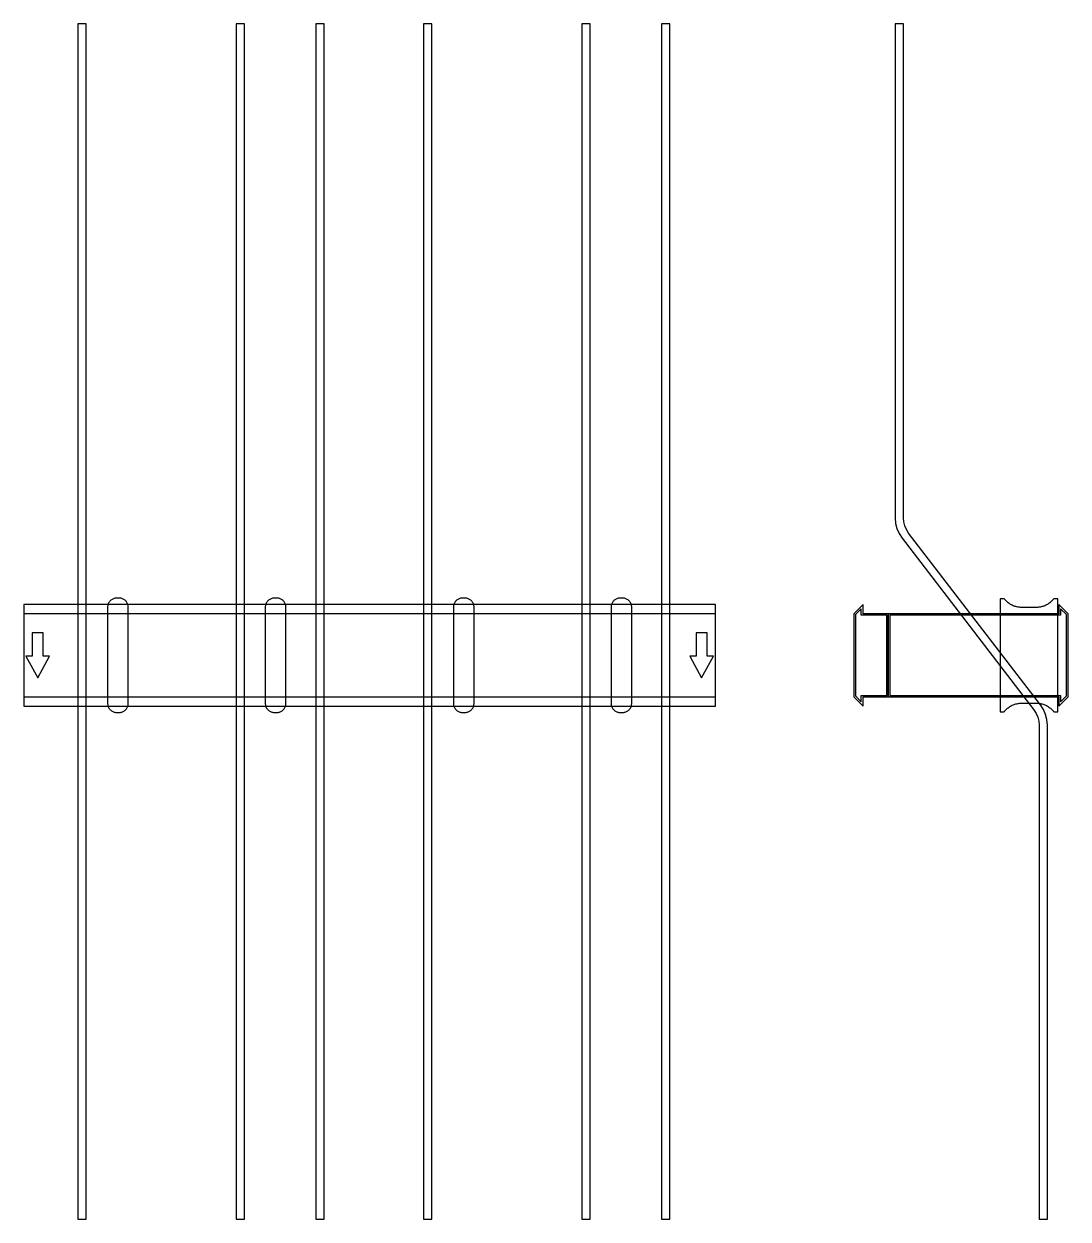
# Model space of a CAD drawing. Extents: x 0 to 1510, y -815 to 913.
import ezdxf

# ---------------------------------------------------------------- set-up
doc = ezdxf.new("R2010")
doc.units = 0
doc.layers.add('Halfen', color=7, linetype='CONTINUOUS')

msp = doc.modelspace()

# ---------------------------------------------------------------- linework, layer by layer
at = {"layer": 'Halfen', "color": 7}
for points in [[(90, -815.455), (90, 913.129), (78, 913.129), (78, -815.455)], [(319, -815.455), (319, 913.129), (307, 913.129), (307, -815.455)], [(434, -815.455), (434, 913.129), (422, 913.129), (422, -815.455)], [(590, -815.455), (590, 913.129), (578, 913.129), (578, -815.455)], [(819, -815.455), (819, 913.129), (807, 913.129), (807, -815.455)], [(934, -815.455), (934, 913.129), (922, 913.129), (922, -815.455)], [(1480, -815.455), (1480, -100.956), (1479.359, -93.137), (1477.453, -85.527), (1474.332, -78.329), (1470.081, -71.735), (1279.439, 176.714), (1276.251, 181.659), (1273.911, 187.057), (1272.481, 192.765), (1272, 198.629), (1272, 252.129), (1272, 913.129), (1260, 913.129), (1260, 252.129), (1260, 198.629), (1260.641, 190.81), (1262.547, 183.2), (1265.668, 176.002), (1269.919, 169.409), (1460.561, -79.04), (1463.749, -83.986), (1466.089, -89.384), (1467.519, -95.092), (1468, -100.956), (1468, -815.455)], [(0, -73.5), (1000, -73.5), (1000, 73.5), (0, 73.5)], [(151, -69.3), (151, -56.8), (151, 69.3), (150.958, 70.359), (150.834, 71.412), (150.627, 72.452), (150.339, 73.472), (149.972, 74.466), (149.529, 75.429), (149.011, 76.354), (148.422, 77.235), (147.765, 78.068), (147.046, 78.846), (146.268, 79.565), (145.435, 80.222), (144.554, 80.811), (143.629, 81.329), (142.666, 81.772), (141.672, 82.139), (140.652, 82.427), (139.612, 82.634), (138.559, 82.758), (137.5, 82.8), (134.5, 82.8), (133.441, 82.758), (132.388, 82.634), (131.348, 82.427), (130.328, 82.139), (129.334, 81.772), (128.371, 81.329), (127.446, 80.811), (126.565, 80.222), (125.732, 79.565), (124.954, 78.846), (124.235, 78.068), (123.578, 77.235), (122.989, 76.354), (122.471, 75.429), (122.028, 74.466), (121.661, 73.472), (121.373, 72.452), (121.166, 71.412), (121.042, 70.359), (121, 69.3), (121, -56.8), (121, -69.3), (121.042, -70.359), (121.166, -71.412), (121.373, -72.452), (121.661, -73.472), (122.028, -74.466), (122.471, -75.429), (122.989, -76.354), (123.578, -77.235), (124.235, -78.068), (124.954, -78.846), (125.732, -79.565), (126.565, -80.222), (127.446, -80.811), (128.371, -81.329), (129.334, -81.772), (130.328, -82.139), (131.348, -82.427), (132.388, -82.634), (133.441, -82.758), (134.5, -82.8), (137.5, -82.8), (138.559, -82.758), (139.612, -82.634), (140.652, -82.427), (141.672, -82.139), (142.666, -81.772), (143.629, -81.329), (144.554, -80.811), (145.435, -80.222), (146.268, -79.565), (147.046, -78.846), (147.765, -78.068), (148.422, -77.235), (149.011, -76.354), (149.529, -75.429), (149.972, -74.466), (150.339, -73.472), (150.627, -72.452), (150.834, -71.412), (150.958, -70.359), (151, -69.3)], [(379, -69.3), (379, -56.8), (379, 69.3), (378.958, 70.359), (378.834, 71.412), (378.627, 72.452), (378.339, 73.472), (377.972, 74.466), (377.529, 75.429), (377.011, 76.354), (376.422, 77.235), (375.765, 78.068), (375.046, 78.846), (374.268, 79.565), (373.435, 80.222), (372.554, 80.811), (371.629, 81.329), (370.666, 81.772), (369.672, 82.139), (368.652, 82.427), (367.612, 82.634), (366.559, 82.758), (365.5, 82.8), (362.5, 82.8), (361.441, 82.758), (360.388, 82.634), (359.348, 82.427), (358.328, 82.139), (357.334, 81.772), (356.371, 81.329), (355.446, 80.811), (354.565, 80.222), (353.732, 79.565), (352.954, 78.846), (352.235, 78.068), (351.578, 77.235), (350.989, 76.354), (350.471, 75.429), (350.028, 74.466), (349.661, 73.472), (349.373, 72.452), (349.166, 71.412), (349.042, 70.359), (349, 69.3), (349, -56.8), (349, -69.3), (349.042, -70.359), (349.166, -71.412), (349.373, -72.452), (349.661, -73.472), (350.028, -74.466), (350.471, -75.429), (350.989, -76.354), (351.578, -77.235), (352.235, -78.068), (352.954, -78.846), (353.732, -79.565), (354.565, -80.222), (355.446, -80.811), (356.371, -81.329), (357.334, -81.772), (358.328, -82.139), (359.348, -82.427), (360.388, -82.634), (361.441, -82.758), (362.5, -82.8), (365.5, -82.8), (366.559, -82.758), (367.612, -82.634), (368.652, -82.427), (369.672, -82.139), (370.666, -81.772), (371.629, -81.329), (372.554, -80.811), (373.435, -80.222), (374.268, -79.565), (375.046, -78.846), (375.765, -78.068), (376.422, -77.235), (377.011, -76.354), (377.529, -75.429), (377.972, -74.466), (378.339, -73.472), (378.627, -72.452), (378.834, -71.412), (378.958, -70.359), (379, -69.3)], [(651, -69.3), (651, -56.8), (651, 69.3), (650.958, 70.359), (650.834, 71.412), (650.627, 72.452), (650.339, 73.472), (649.972, 74.466), (649.529, 75.429), (649.011, 76.354), (648.422, 77.235), (647.765, 78.068), (647.046, 78.846), (646.268, 79.565), (645.435, 80.222), (644.554, 80.811), (643.629, 81.329), (642.666, 81.772), (641.672, 82.139), (640.652, 82.427), (639.612, 82.634), (638.559, 82.758), (637.5, 82.8), (634.5, 82.8), (633.441, 82.758), (632.388, 82.634), (631.348, 82.427), (630.328, 82.139), (629.334, 81.772), (628.371, 81.329), (627.446, 80.811), (626.565, 80.222), (625.732, 79.565), (624.954, 78.846), (624.235, 78.068), (623.578, 77.235), (622.989, 76.354), (622.471, 75.429), (622.028, 74.466), (621.661, 73.472), (621.373, 72.452), (621.166, 71.412), (621.042, 70.359), (621, 69.3), (621, -56.8), (621, -69.3), (621.042, -70.359), (621.166, -71.412), (621.373, -72.452), (621.661, -73.472), (622.028, -74.466), (622.471, -75.429), (622.989, -76.354), (623.578, -77.235), (624.235, -78.068), (624.954, -78.846), (625.732, -79.565), (626.565, -80.222), (627.446, -80.811), (628.371, -81.329), (629.334, -81.772), (630.328, -82.139), (631.348, -82.427), (632.388, -82.634), (633.441, -82.758), (634.5, -82.8), (637.5, -82.8), (638.559, -82.758), (639.612, -82.634), (640.652, -82.427), (641.672, -82.139), (642.666, -81.772), (643.629, -81.329), (644.554, -80.811), (645.435, -80.222), (646.268, -79.565), (647.046, -78.846), (647.765, -78.068), (648.422, -77.235), (649.011, -76.354), (649.529, -75.429), (649.972, -74.466), (650.339, -73.472), (650.627, -72.452), (650.834, -71.412), (650.958, -70.359), (651, -69.3)], [(879, -69.3), (879, -56.8), (879, 69.3), (878.958, 70.359), (878.834, 71.412), (878.627, 72.452), (878.339, 73.472), (877.972, 74.466), (877.529, 75.429), (877.011, 76.354), (876.422, 77.235), (875.765, 78.068), (875.046, 78.846), (874.268, 79.565), (873.435, 80.222), (872.554, 80.811), (871.629, 81.329), (870.666, 81.772), (869.672, 82.139), (868.652, 82.427), (867.612, 82.634), (866.559, 82.758), (865.5, 82.8), (862.5, 82.8), (861.441, 82.758), (860.388, 82.634), (859.348, 82.427), (858.328, 82.139), (857.334, 81.772), (856.371, 81.329), (855.446, 80.811), (854.565, 80.222), (853.732, 79.565), (852.954, 78.846), (852.235, 78.068), (851.578, 77.235), (850.989, 76.354), (850.471, 75.429), (850.028, 74.466), (849.661, 73.472), (849.373, 72.452), (849.166, 71.412), (849.042, 70.359), (849, 69.3), (849, -56.8), (849, -69.3), (849.042, -70.359), (849.166, -71.412), (849.373, -72.452), (849.661, -73.472), (850.028, -74.466), (850.471, -75.429), (850.989, -76.354), (851.578, -77.235), (852.235, -78.068), (852.954, -78.846), (853.732, -79.565), (854.565, -80.222), (855.446, -80.811), (856.371, -81.329), (857.334, -81.772), (858.328, -82.139), (859.348, -82.427), (860.388, -82.634), (861.441, -82.758), (862.5, -82.8), (865.5, -82.8), (866.559, -82.758), (867.612, -82.634), (868.652, -82.427), (869.672, -82.139), (870.666, -81.772), (871.629, -81.329), (872.554, -80.811), (873.435, -80.222), (874.268, -79.565), (875.046, -78.846), (875.765, -78.068), (876.422, -77.235), (877.011, -76.354), (877.529, -75.429), (877.972, -74.466), (878.339, -73.472), (878.627, -72.452), (878.834, -71.412), (878.958, -70.359), (879, -69.3)], [(1250, -60), (1250, 60), (1213.5, 60), (1213.5, 73.5), (1200, 60), (1200, -60), (1213.5, -73.5), (1213.5, -60)], [(1510, -60), (1510, 60), (1496.5, 73.5), (1496.5, 60), (1250, 60), (1250, -60), (1496.5, -60), (1496.5, -73.5)], [(1495, -81.8), (1495, 81.8), (1491, 81.8), (1490.846, 81.797), (1490.691, 81.786), (1490.538, 81.769), (1490.385, 81.746), (1490.234, 81.715), (1490.084, 81.678), (1489.936, 81.634), (1489.789, 81.584), (1489.646, 81.527), (1489.505, 81.464), (1489.366, 81.395), (1489.231, 81.32), (1489.1, 81.239), (1488.972, 81.153), (1488.848, 81.06), (1488.728, 80.963), (1488.613, 80.86), (1488.502, 80.752), (1488.397, 80.639), (1488.296, 80.522), (1487.41, 79.491), (1486.479, 78.5), (1485.505, 77.551), (1484.491, 76.646), (1483.437, 75.787), (1482.347, 74.975), (1481.222, 74.211), (1480.064, 73.499), (1478.876, 72.838), (1477.66, 72.23), (1476.418, 71.676), (1475.153, 71.178), (1473.867, 70.736), (1472.563, 70.351), (1471.243, 70.024), (1469.911, 69.756), (1468.567, 69.547), (1467.216, 69.397), (1465.859, 69.307), (1464.5, 69.277), (1442.5, 69.277), (1441.141, 69.307), (1439.784, 69.397), (1438.433, 69.547), (1437.089, 69.756), (1435.757, 70.024), (1434.437, 70.351), (1433.133, 70.736), (1431.847, 71.178), (1430.582, 71.676), (1429.34, 72.23), (1428.124, 72.838), (1426.936, 73.499), (1425.778, 74.211), (1424.653, 74.975), (1423.563, 75.787), (1422.509, 76.646), (1421.495, 77.551), (1420.521, 78.5), (1419.59, 79.491), (1418.704, 80.522), (1418.603, 80.639), (1418.498, 80.752), (1418.387, 80.86), (1418.272, 80.963), (1418.152, 81.06), (1418.028, 81.153), (1417.9, 81.239), (1417.769, 81.32), (1417.634, 81.395), (1417.495, 81.464), (1417.354, 81.527), (1417.211, 81.584), (1417.064, 81.634), (1416.916, 81.678), (1416.766, 81.715), (1416.615, 81.746), (1416.462, 81.769), (1416.309, 81.786), (1416.154, 81.797), (1416, 81.8), (1412, 81.8), (1412, -81.8), (1416, -81.8), (1416.154, -81.797), (1416.309, -81.786), (1416.462, -81.769), (1416.615, -81.746), (1416.766, -81.715), (1416.916, -81.678), (1417.064, -81.634), (1417.211, -81.584), (1417.354, -81.527), (1417.495, -81.464), (1417.634, -81.395), (1417.769, -81.32), (1417.9, -81.239), (1418.028, -81.153), (1418.152, -81.06), (1418.272, -80.963), (1418.387, -80.86), (1418.498, -80.752), (1418.603, -80.639), (1418.704, -80.522), (1419.59, -79.491), (1420.521, -78.5), (1421.495, -77.551), (1422.509, -76.646), (1423.563, -75.787), (1424.653, -74.975), (1425.778, -74.211), (1426.936, -73.499), (1428.124, -72.838), (1429.34, -72.23), (1430.582, -71.676), (1431.847, -71.178), (1433.133, -70.736), (1434.437, -70.351), (1435.757, -70.024), (1437.089, -69.756), (1438.433, -69.547), (1439.784, -69.397), (1441.141, -69.307), (1442.5, -69.277), (1464.5, -69.277), (1465.859, -69.307), (1467.216, -69.397), (1468.567, -69.547), (1469.911, -69.756), (1471.243, -70.024), (1472.563, -70.351), (1473.867, -70.736), (1475.153, -71.178), (1476.418, -71.676), (1477.66, -72.23), (1478.876, -72.838), (1480.064, -73.499), (1481.222, -74.211), (1482.347, -74.975), (1483.437, -75.787), (1484.491, -76.646), (1485.505, -77.551), (1486.479, -78.5), (1487.41, -79.491), (1488.296, -80.522), (1488.397, -80.639), (1488.502, -80.752), (1488.613, -80.86), (1488.728, -80.963), (1488.848, -81.06), (1488.972, -81.153), (1489.1, -81.239), (1489.231, -81.32), (1489.366, -81.395), (1489.505, -81.464), (1489.646, -81.527), (1489.789, -81.584), (1489.936, -81.634), (1490.084, -81.678), (1490.234, -81.715), (1490.385, -81.746), (1490.538, -81.769), (1490.691, -81.786), (1490.846, -81.797), (1491, -81.8)], [(0, -60), (1000, -60), (1000, 60), (0, 60)], [(1248, -58), (1248, 58), (1211, 58), (1211, 67.25), (1202.5, 58.75), (1202.5, -58.75), (1211, -67.25), (1211, -58)], [(1507.5, -58.75), (1507.5, 58.75), (1499, 67.25), (1499, 58), (1252, 58), (1252, -58), (1499, -58), (1499, -67.25)], [(20, -32.5), (37, -1.5), (28, -1.5), (28, 32.5), (12, 32.5), (12, -1.5), (3, -1.5)], [(980, -32.5), (997, -1.5), (988, -1.5), (988, 32.5), (972, 32.5), (972, -1.5), (963, -1.5)]]:
    msp.add_lwpolyline(points, close=True, dxfattribs=at)

doc.saveas('drawing.dxf')
